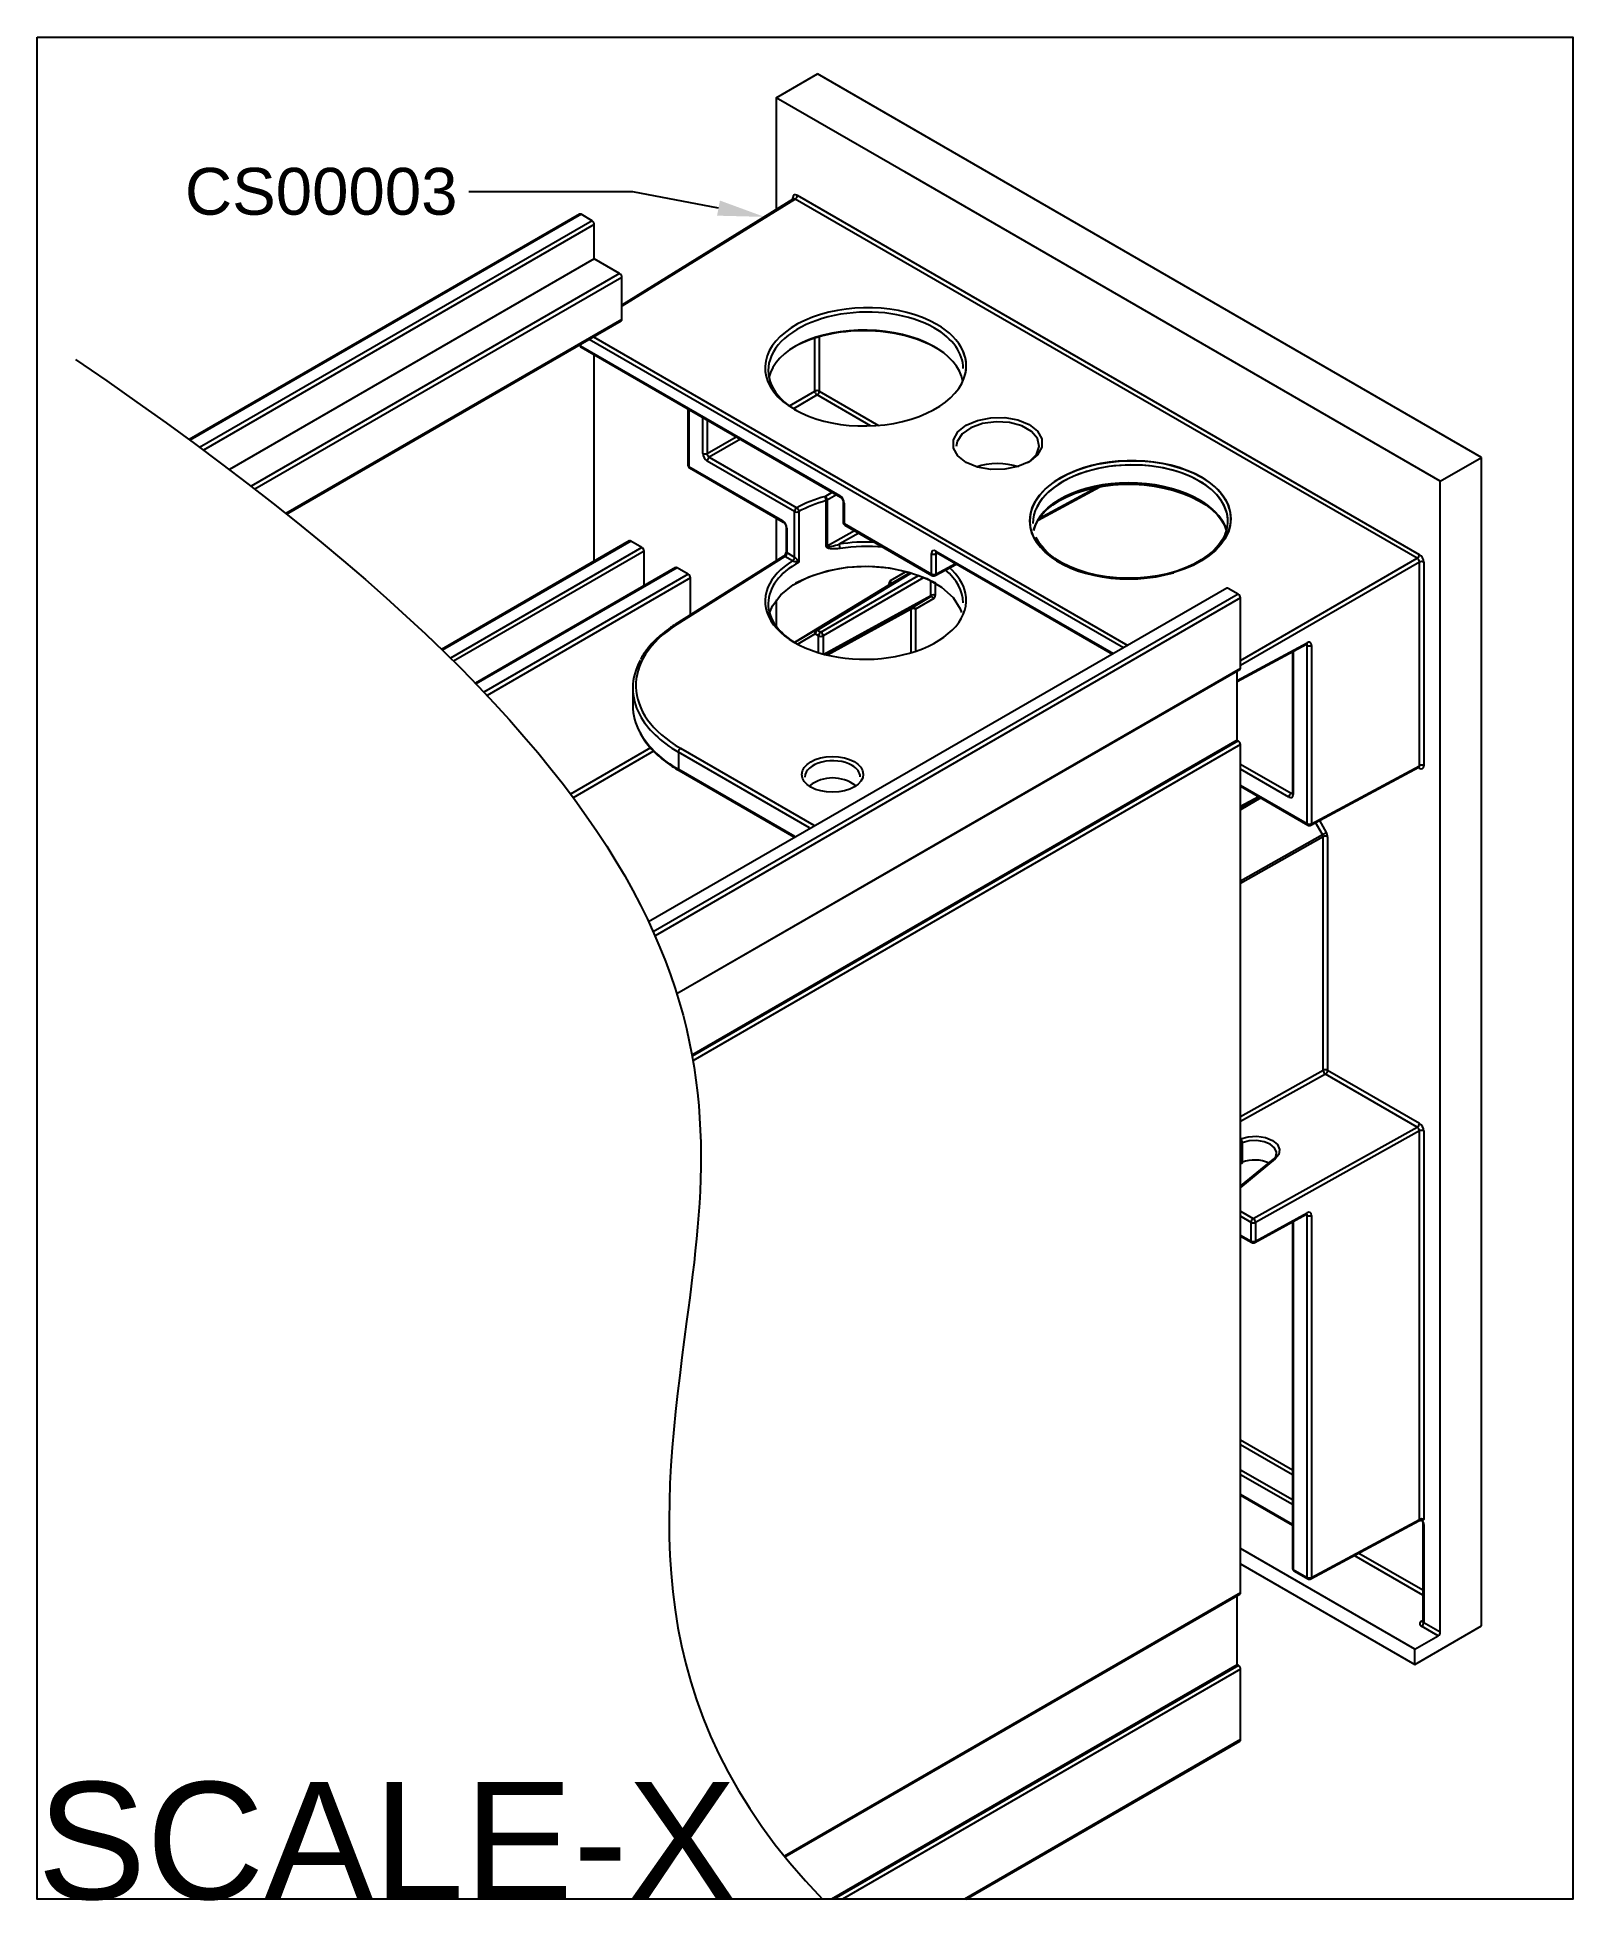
# Model space of a CAD drawing. Extents: x 0 to 4.92, y -5.97 to 0.
import ezdxf
from ezdxf import colors
from ezdxf.entities.mleader import LeaderData, LeaderLine
from ezdxf.math import Vec2, Vec3

# ---------------------------------------------------------------- set-up
doc = ezdxf.new("R2010")
doc.units = 0
doc.header["$LTSCALE"] = 0.5
doc.header["$MEASUREMENT"] = 0
for name, color, linetype in [('Dimension', 10, 'CONTINUOUS'), ('End Cap', 92, 'CONTINUOUS'), ('FAB DWG', 221, 'CONTINUOUS'), ('Housing', 150, 'CONTINUOUS')]:
    doc.layers.add(name, color=color, linetype=linetype)
doc.layers.add('Text-Unprinted', color=131, linetype='CONTINUOUS', plot=False)
doc.styles.add('LSAD_Standard', font='arial.ttf')
doc.styles.get("Standard").update_dxf_attribs({"font": 'arial.ttf'})

msp = doc.modelspace()

# ---------------------------------------------------------------- linework, layer by layer
at = {"layer": 'Dimension', "transparency": 16777216}
msp.add_open_spline([(0.1228, -1.0323), (2.2934, -2.5088), (2.1063, -3.9269), (1.9192, -5.3449), (2.5166, -5.9649)], degree=3, knots=[0, 0, 0, 0, 1, 1.766556, 1.766556, 1.766556, 1.766556], dxfattribs=at)
at = {"layer": 'End Cap', "linetype": 'Continuous', "lineweight": 25, "transparency": 16777216}
for p, q in [((2.3691, -0.1936), (2.5013, -0.1173)), ((4.6297, -1.346), (2.5013, -0.1173)), ((2.8928, -0.3433), (2.5013, -0.1173)), ((2.8952, -0.4973), (2.3691, -0.1936)), ((2.3691, -0.1936), (2.3691, -0.552)), ((4.4975, -1.4223), (2.7811, -0.4314)), ((2.4244, -0.5178), (1.874, -0.8582)), ((2.4295, -0.5183), (1.874, -0.8618)), ((2.4223, -0.5192), (2.4223, -0.5143)), ((4.4233, -1.6693), (2.4295, -0.5183)), ((2.4364, -0.5061), (4.4302, -1.6571)), ((1.7414, -0.9839), (1.7414, -0.9887)), ((1.7414, -0.9887), (2.5723, -1.4684)), ((1.7435, -0.9933), (2.5743, -1.4729)), ((3.4817, -1.9563), (1.7694, -0.9678)), ((1.7834, -0.9597), (3.4957, -1.9482)), ((2.4929, -1.1338), (2.4929, -0.9622)), ((2.5069, -0.9578), (2.5069, -1.1339)), ((2.411, -1.1811), (2.4929, -1.1338)), ((2.5069, -1.1339), (2.6967, -1.2435)), ((2.0859, -1.191), (2.0859, -1.3712)), ((2.0888, -1.1926), (2.0888, -1.3753)), ((2.4999, -1.1461), (2.424, -1.1899)), ((2.6714, -1.2451), (2.4999, -1.1461)), ((2.1333, -1.3333), (2.1333, -1.2183)), ((2.1473, -1.2264), (2.1473, -1.3333)), ((2.1473, -1.3333), (2.2399, -1.2799)), ((2.254, -1.288), (2.1543, -1.3456)), ((2.4276, -1.5195), (2.1474, -1.3578)), ((2.1543, -1.3456), (2.4345, -1.5073)), ((4.4975, -1.4223), (4.6297, -1.346)), ((4.6297, -5.0898), (4.6297, -1.346)), ((4.6297, -1.5823), (4.6297, -1.346)), ((2.0888, -1.3753), (2.389, -1.5486)), ((2.0909, -1.3799), (2.3911, -1.5532)), ((4.4975, -2.2626), (4.4975, -1.4223)), ((2.5252, -1.4711), (2.5482, -1.4579)), ((2.5293, -1.631), (2.5293, -1.4845)), ((2.5623, -1.466), (2.5323, -1.4834)), ((2.5323, -1.4834), (2.5323, -1.6298)), ((2.5835, -1.4888), (2.5835, -1.5541)), ((3.2066, -1.5475), (3.4181, -1.4338)), ((3.2083, -1.5466), (3.4065, -1.4401)), ((3.2097, -1.5424), (3.4089, -1.4353)), ((3.2124, -1.541), (3.3967, -1.4419)), ((2.3691, -1.5405), (2.3691, -1.6774)), ((2.4276, -1.6653), (2.4276, -1.5195)), ((2.4415, -1.5196), (2.4415, -1.6816)), ((2.5864, -1.4929), (2.5864, -1.5582)), ((2.4002, -1.569), (2.4002, -1.6471)), ((2.4031, -1.5731), (2.4031, -1.6512)), ((2.5323, -1.6298), (2.6192, -1.5805)), ((2.6334, -1.5887), (2.5707, -1.6243)), ((2.5864, -1.5582), (2.866, -1.7196)), ((2.5885, -1.5628), (2.8681, -1.7242)), ((2.3914, -1.6634), (2.0452, -1.8813)), ((2.3966, -1.6637), (2.0505, -1.8816)), ((2.4206, -1.6775), (2.3966, -1.6637)), ((2.4031, -1.6512), (2.4276, -1.6653)), ((2.4276, -1.6653), (2.4276, -1.6653)), ((2.866, -1.7196), (2.866, -1.6543)), ((2.8845, -1.652), (2.88, -1.6543)), ((2.88, -1.6543), (2.88, -1.7197)), ((2.8802, -1.6461), (3.4496, -1.9748)), ((2.8822, -1.6507), (3.4466, -1.9765)), ((3.8568, -1.9964), (4.4233, -1.6693)), ((2.4206, -1.6775), (2.4206, -1.6775)), ((2.4958, -1.899), (2.7978, -1.716)), ((2.8017, -1.7171), (2.5008, -1.8995)), ((2.5117, -1.9058), (2.8252, -1.7248)), ((2.8422, -1.7313), (2.5188, -1.918)), ((2.797, -1.7158), (2.7327, -1.7535)), ((2.7347, -1.7409), (2.7835, -1.7122)), ((2.8778, -1.7243), (2.9462, -1.6876)), ((2.88, -1.7197), (2.943, -1.6858)), ((4.4303, -1.6816), (3.8568, -2.0127)), ((4.4303, -2.3337), (4.4303, -1.6816)), ((4.4303, -2.3337), (4.4303, -1.6816)), ((4.4444, -1.6816), (4.4444, -2.3338)), ((4.4444, -1.6817), (4.4444, -2.3338)), ((2.7327, -1.7535), (2.4273, -1.9387)), ((2.5218, -1.9766), (2.8643, -1.7885)), ((2.7306, -1.7548), (2.7306, -1.75)), ((2.8643, -1.7885), (2.8643, -1.7412)), ((2.8784, -1.7485), (2.8784, -1.7885)), ((2.3691, -1.8027), (2.3691, -1.8875)), ((2.8623, -1.793), (2.5261, -1.9777)), ((2.5289, -1.9784), (2.8032, -1.8277)), ((2.8012, -1.8323), (2.5332, -1.9794)), ((2.8012, -1.9718), (2.8012, -1.8323)), ((2.8032, -1.8277), (2.8623, -1.793)), ((2.8743, -1.7977), (2.8152, -1.8323)), ((2.8152, -1.8323), (2.8152, -1.9674)), ((2.4277, -1.939), (2.4958, -1.899)), ((2.5008, -1.8995), (2.5117, -1.9058)), ((2.4939, -1.9117), (2.4377, -1.9447)), ((2.5047, -1.918), (2.4939, -1.9117)), ((2.5047, -1.9718), (2.5047, -1.918)), ((2.5188, -1.918), (2.5188, -1.9758)), ((3.8462, -2.0607), (4.0706, -1.94)), ((3.8462, -2.0642), (4.0684, -1.9447)), ((4.0233, -1.9689), (4.0233, -2.422)), ((4.0263, -1.9673), (4.0263, -2.4261)), ((4.0707, -1.9484), (4.0663, -1.9458)), ((4.0707, -2.5194), (4.0707, -1.9484)), ((4.0848, -1.9485), (4.0848, -2.5195)), ((1.9089, -2.085), (1.9089, -2.1408)), ((4.4975, -5.109), (4.4975, -2.2626)), ((2.4753, -2.5326), (2.0553, -2.2902)), ((2.0553, -2.2902), (2.0553, -2.3449)), ((2.0623, -2.2779), (2.4894, -2.5245)), ((2.0553, -2.3449), (2.4279, -2.56)), ((2.0574, -2.3494), (2.425, -2.5617)), ((3.8574, -2.3287), (4.0191, -2.4221)), ((4.0121, -2.4342), (3.8574, -2.3449)), ((4.0825, -2.5242), (4.4282, -2.3383)), ((4.0848, -2.5195), (4.4303, -2.3337)), ((4.4302, -2.3419), (4.426, -2.3395)), ((3.8574, -2.3963), (4.0707, -2.5194)), ((3.8574, -2.3997), (4.0728, -2.524)), ((3.8574, -2.4637), (3.9148, -2.4328)), ((3.8574, -2.4672), (3.9179, -2.4346)), ((3.9224, -2.4372), (3.8574, -2.4754)), ((4.0191, -2.4221), (4.0233, -2.4194)), ((3.8574, -2.7029), (4.12, -2.5544)), ((4.122, -2.5613), (3.8574, -2.711)), ((4.12, -2.5544), (4.0979, -2.5159)), ((4.1101, -2.5094), (4.132, -2.5475)), ((4.122, -3.3096), (4.122, -2.5613)), ((4.1361, -2.5614), (4.1361, -3.3097)), ((3.8574, -3.4572), (4.122, -3.3096)), ((4.129, -3.3219), (3.8574, -3.4734)), ((4.4232, -3.4918), (4.129, -3.3219)), ((4.1361, -3.3097), (4.4303, -3.4795)), ((3.898, -3.7846), (4.4232, -3.4918)), ((4.4304, -3.504), (3.9049, -3.7969)), ((4.4304, -4.7485), (4.4304, -3.504)), ((4.4444, -3.504), (4.4444, -4.7488)), ((3.8627, -3.542), (3.8574, -3.5441)), ((3.8627, -3.542), (3.8627, -3.6041)), ((3.9684, -3.5934), (3.8574, -3.6849)), ((3.962, -3.5939), (3.8574, -3.6801)), ((3.8574, -3.6062), (3.8627, -3.6041)), ((3.8574, -3.6099), (3.8606, -3.6086)), ((3.8574, -3.7611), (3.898, -3.7846)), ((3.8909, -3.7968), (3.8574, -3.7775)), ((3.8909, -3.8569), (3.8909, -3.7968)), ((3.9028, -3.8616), (4.0684, -3.7709)), ((3.9049, -3.8569), (4.0705, -3.7663)), ((3.9049, -3.7969), (3.9049, -3.8569)), ((4.0234, -3.7955), (4.0234, -4.9045)), ((4.0263, -3.7939), (4.0263, -4.9085)), ((4.0708, -3.7746), (4.0663, -3.772)), ((4.0708, -4.9342), (4.0708, -3.7746)), ((4.0848, -3.7746), (4.0848, -4.9343)), ((3.8574, -3.8375), (3.8909, -3.8569)), ((3.8574, -3.8409), (3.893, -3.8614)), ((3.8574, -4.4938), (4.0234, -4.5896)), ((4.0234, -4.6058), (3.8574, -4.51)), ((3.8574, -4.5892), (4.0234, -4.685)), ((4.0234, -4.7012), (3.8574, -4.6054)), ((3.8574, -4.6677), (4.0234, -4.7635)), ((3.8574, -4.6711), (4.0234, -4.7669)), ((4.0826, -4.9389), (4.4282, -4.7531)), ((4.0848, -4.9343), (4.4304, -4.7485)), ((4.4416, -4.7612), (4.4416, -5.0743)), ((4.4445, -4.7652), (4.4445, -5.0784)), ((4.4162, -5.1641), (3.8574, -4.8415)), ((3.8574, -4.8905), (4.4162, -5.2131)), ((4.4416, -4.991), (4.2218, -4.8641)), ((4.2365, -4.8562), (4.4416, -4.9746)), ((4.0263, -4.9085), (4.0708, -4.9342)), ((4.0284, -4.9131), (4.0729, -4.9388)), ((4.4375, -5.0743), (4.4416, -5.0719)), ((4.4162, -5.2131), (4.6297, -5.0898)), ((4.4162, -5.1641), (4.4904, -5.1212)), ((4.4904, -5.1212), (4.4375, -5.0906)), ((4.4445, -5.0784), (4.4975, -5.109)), ((4.4162, -5.2131), (4.4162, -5.1641))]:
    msp.add_line(p, q, dxfattribs=at)
at = {"layer": 'End Cap', "linetype": 'Continuous', "lineweight": 25, "transparency": 16777216, "flags": 128}
for points in [[(2.9776, -1.3619), (2.9513, -1.3409), (2.9375, -1.3161), (2.9375, -1.2898), (2.9513, -1.2646), (2.9776, -1.2431), (3.0138, -1.2273), (3.0564, -1.2188), (3.1011, -1.2183), (3.1437, -1.226), (3.1798, -1.2411), (3.2061, -1.2621), (3.22, -1.2869), (3.22, -1.3132), (3.2062, -1.3383), (3.1799, -1.3599), (3.1437, -1.3757), (3.1011, -1.3842), (3.0564, -1.3847), (3.0138, -1.377), (2.9776, -1.3619)], [(3.1745, -1.3629), (3.1804, -1.3591), (3.2028, -1.3367), (3.2117, -1.3115), (3.2063, -1.286), (3.1871, -1.2631), (3.1561, -1.2452), (3.1168, -1.2343), (3.0734, -1.2316), (3.0305, -1.2373), (2.9929, -1.2508), (2.9646, -1.2708), (2.9487, -1.2949), (2.9459, -1.3116)], [(3.7319, -1.4096), (3.756, -1.4252), (3.777, -1.4424), (3.7945, -1.4608), (3.8083, -1.4803), (3.8183, -1.5006), (3.8244, -1.5214), (3.8264, -1.5426), (3.8244, -1.5639), (3.8183, -1.5849), (3.8083, -1.6054), (3.7945, -1.6251), (3.777, -1.6439), (3.756, -1.6614), (3.7319, -1.6775), (3.705, -1.692), (3.6755, -1.7045), (3.6438, -1.7151), (3.6104, -1.7236), (3.5757, -1.7298), (3.54, -1.7338), (3.5039, -1.7353), (3.4678, -1.7345), (3.4321, -1.7313), (3.3974, -1.7258), (3.364, -1.718), (3.3323, -1.708), (3.3028, -1.696), (3.2759, -1.6821), (3.2518, -1.6665), (3.2308, -1.6494), (3.2133, -1.631), (3.1995, -1.6115), (3.1895, -1.5912), (3.1834, -1.5703), (3.1814, -1.5491), (3.1834, -1.5279), (3.1895, -1.5069), (3.1995, -1.4864), (3.2133, -1.4666), (3.2308, -1.4479), (3.2518, -1.4303), (3.2759, -1.4142), (3.3028, -1.3998), (3.3323, -1.3872), (3.364, -1.3766), (3.3974, -1.3682), (3.4321, -1.3619), (3.4678, -1.358), (3.5039, -1.3565), (3.54, -1.3573), (3.5757, -1.3605), (3.6104, -1.366), (3.6438, -1.3738), (3.6755, -1.3838), (3.705, -1.3958), (3.7319, -1.4096)], [(3.725, -1.4218), (3.6989, -1.4084), (3.6703, -1.3967), (3.6396, -1.3871), (3.6072, -1.3796), (3.5736, -1.3742), (3.539, -1.3711), (3.504, -1.3703), (3.469, -1.3718), (3.4345, -1.3757), (3.4008, -1.3817), (3.3684, -1.3899), (3.3378, -1.4002), (3.3092, -1.4124), (3.2831, -1.4264), (3.2597, -1.442), (3.2394, -1.459), (3.2225, -1.4772), (3.2091, -1.4964), (3.2014, -1.5114)], [(3.1939, -1.5799), (3.1994, -1.5625), (3.2091, -1.5435), (3.2225, -1.5253), (3.2394, -1.508), (3.2597, -1.4921), (3.2831, -1.4775), (3.3092, -1.4645), (3.3378, -1.4533), (3.3684, -1.444), (3.4008, -1.4368), (3.4345, -1.4316), (3.469, -1.4286), (3.504, -1.4279), (3.539, -1.4294), (3.5736, -1.4331), (3.6072, -1.4389), (3.6396, -1.4468), (3.6703, -1.4568), (3.6989, -1.4686), (3.725, -1.4821), (3.7483, -1.4971), (3.7686, -1.5135), (3.7856, -1.5311), (3.799, -1.5496), (3.8087, -1.5688), (3.8125, -1.58)], [(3.1943, -1.5796), (3.1995, -1.5635), (3.2086, -1.546), (3.2211, -1.5292), (3.2367, -1.5133), (3.2552, -1.4983), (3.2766, -1.4845), (3.3005, -1.4721), (3.3268, -1.4611), (3.3551, -1.4517), (3.385, -1.4441), (3.4164, -1.4382), (3.4487, -1.4343), (3.4817, -1.4323), (3.515, -1.4323), (3.5481, -1.4343), (3.5807, -1.4383), (3.6125, -1.4441), (3.643, -1.4518), (3.6719, -1.4612), (3.6988, -1.4722), (3.7236, -1.4847), (3.7458, -1.4985), (3.7653, -1.5134), (3.7818, -1.5292), (3.7952, -1.5458), (3.8055, -1.5629), (3.8118, -1.579)], [(3.8085, -1.5909), (3.8085, -1.5909), (3.7993, -1.6092), (3.7868, -1.627), (3.7712, -1.6438), (3.7526, -1.6597), (3.7312, -1.6745), (3.7072, -1.6879), (3.6809, -1.6998), (3.6526, -1.7101), (3.6226, -1.7186), (3.5913, -1.7253), (3.5589, -1.73), (3.5259, -1.7327), (3.4927, -1.7334), (3.4596, -1.732), (3.427, -1.7286), (3.3952, -1.7232), (3.3648, -1.7159), (3.3359, -1.7067), (3.309, -1.6958), (3.2843, -1.6834), (3.2621, -1.6696), (3.2426, -1.6545), (3.2261, -1.6384), (3.2127, -1.6215), (3.2025, -1.6039), (3.2014, -1.6011)], [(2.3473, -1.845), (2.3568, -1.822), (2.3835, -1.7861), (2.4229, -1.7545), (2.4732, -1.7284), (2.532, -1.7092), (2.5966, -1.6978), (2.664, -1.6946), (2.7309, -1.6999), (2.7943, -1.7133), (2.8513, -1.7343), (2.8991, -1.7619), (2.9355, -1.7948), (2.9588, -1.8314), (2.9632, -1.8434)], [(4.0684, -1.9447), (4.0695, -1.9442), (4.0697, -1.9442)], [(4.0233, -2.422), (4.0233, -2.422), (4.0233, -2.4222)], [(3.857, -3.5291), (3.8821, -3.5223), (3.9098, -3.5209), (3.9367, -3.5251), (3.9594, -3.5343), (3.9753, -3.5474), (3.9825, -3.5629), (3.9801, -3.5789), (3.9684, -3.5934)], [(3.9728, -3.5749), (3.9726, -3.5716), (3.9663, -3.558), (3.9523, -3.5465), (3.9324, -3.5385), (3.9089, -3.5349), (3.8847, -3.5361), (3.8627, -3.542)], [(3.9602, -3.5983), (3.9705, -3.5856), (3.9728, -3.5749)], [(3.8627, -3.6041), (3.8626, -3.6056), (3.8622, -3.6069), (3.8617, -3.6078), (3.861, -3.6085), (3.8606, -3.6086)]]:
    msp.add_lwpolyline(points, dxfattribs=at)
at = {"layer": 'End Cap', "linetype": 'Continuous', "lineweight": 25, "transparency": 16777216}
for centre, radius, start, end in [((2.4199, -0.5192), 0.00546, 19.24767, 64.30582), ((2.421, -0.5054), 0.0154, 303.22971, 357.34769), ((1.7485, -0.9846), 0.01, 185.26506, 240.00269), ((1.7434, -0.9842), 0.00494, 195.15869, 246.24147), ((1.7463, -0.9893), 0.00494, 173.76303, 234.92479), ((2.4998, -1.1476), 0.0154, 62.65648, 116.76622), ((2.5087, -1.1329), 0.0159, 183.52223, 236.47777), ((2.4915, -1.1332), 0.0154, 303.22971, 357.34769), ((2.0959, -1.3712), 0.01, 180, 240.00269), ((2.0907, -1.3709), 0.0048, 184.12934, 247.1908), ((2.1403, -1.3196), 0.0154, 242.65648, 296.76622), ((2.1628, -1.3585), 0.0154, 123.22971, 177.34769), ((2.0937, -1.3758), 0.00494, 173.76303, 234.92479), ((3.635, -1.5924), 0.1928, 28.60155, 62.19117), ((2.5034, -1.4852), 0.0259, 1.6169, 32.94196), ((2.5164, -1.4844), 0.0159, 3.52223, 56.47777), ((2.5264, -1.4727), 0.0122, 283.83193, 298.57984), ((2.5773, -1.4689), 0.00506, 174.51625, 233.3755), ((2.5885, -1.4883), 0.00506, 186.70549, 245.4813), ((2.3938, -1.5492), 0.00481, 172.81942, 235.81964), ((2.443, -1.5202), 0.0154, 123.22971, 177.34769), ((2.4346, -1.5058), 0.0154, 242.69012, 296.28404), ((2.4255, -1.5206), 0.0161, 3.43236, 55.65972), ((3.7035, -1.5508), 0.1128, 337.8741, 26.69898), ((2.4052, -1.5685), 0.00497, 186.10053, 246.09168), ((2.5935, -1.5541), 0.01, 180, 240.00269), ((2.5883, -1.5538), 0.0048, 184.12934, 247.1908), ((2.5912, -1.5588), 0.0048, 172.814, 235.87382), ((2.3937, -1.668), 0.00516, 55.65148, 117.1045), ((2.4051, -1.6467), 0.00495, 185.14098, 246.17916), ((2.4122, -1.6646), 0.0154, 302.91575, 357.35486), ((2.4122, -1.6646), 0.0154, 302.91809, 357.3706), ((2.5264, -1.6191), 0.0122, 283.83193, 298.57984), ((2.5349, -1.6384), 0.0385, 0.65081, 21.55423), ((2.8731, -1.6406), 0.0154, 242.65648, 296.76622), ((2.8849, -1.6467), 0.0048, 172.814, 235.87382), ((4.4148, -1.6564), 0.0154, 303.22971, 357.34769), ((4.4154, -1.682), 0.0149, 1.69028, 58.30972), ((4.4137, -1.683), 0.0307, 2.60351, 57.39649), ((2.6555, -2.1921), 0.4963, 63.10776, 116.89223), ((2.8731, -1.7059), 0.0154, 242.65648, 296.76622), ((2.8708, -1.7202), 0.0048, 172.814, 235.87382), ((2.8731, -1.7155), 0.01, 240.00269, 298.26557), ((2.875, -1.7202), 0.00501, 303.65664, 5.53018), ((4.4373, -1.6953), 0.0154, 62.65648, 116.76622), ((2.7282, -1.7549), 0.00546, 18.99679, 64.33067), ((2.7271, -1.7462), 0.00924, 307.46715, 35.21382), ((2.8713, -1.8022), 0.0154, 62.65648, 116.76622), ((2.8062, -1.8318), 0.00509, 126.35212, 185.28398), ((2.8081, -1.846), 0.0154, 62.65648, 116.76622), ((2.8068, -1.8363), 0.00929, 25.13233, 112.5161), ((2.8658, -1.8016), 0.00929, 25.13233, 112.5161), ((2.0475, -1.8859), 0.00516, 55.65423, 117.07339), ((2.5014, -1.9064), 0.00924, 127.46715, 215.21382), ((2.5093, -1.9124), 0.0154, 123.22971, 177.34769), ((2.4979, -1.9036), 0.00506, 54.59987, 114.41438), ((2.5201, -1.9187), 0.0154, 123.22971, 177.34769), ((2.5029, -1.919), 0.0159, 3.52223, 56.47777), ((2.5118, -1.9043), 0.0154, 242.65648, 296.76622), ((4.0658, -1.9406), 0.00487, 302.67212, 6.51471), ((4.0658, -1.9479), 0.00501, 354.28154, 54.9021), ((4.076, -1.9471), 0.0089, 351.39259, 126.89452), ((4.0778, -1.9347), 0.0154, 242.65648, 296.76622), ((2.0892, -2.1391), 0.1803, 180.5133, 209.08347), ((2.2012, -2.0681), 0.3129, 210.47853, 242.20096), ((2.0707, -2.2909), 0.0154, 122.91809, 177.3706), ((2.0601, -2.3455), 0.0048, 172.74417, 235.94365), ((2.5495, -2.4952), 0.1222, 52.92026, 127.39951), ((4.4247, -2.3415), 0.00551, 355.80958, 39.63617), ((4.4373, -2.3475), 0.0154, 62.65648, 116.76622), ((4.0275, -2.435), 0.0154, 123.22971, 177.34769), ((4.0284, -2.4214), 0.00512, 188.54137, 245.31875), ((4.0778, -2.5057), 0.0154, 242.65648, 296.76622), ((4.0756, -2.52), 0.00494, 173.76303, 234.92479), ((4.0778, -2.5154), 0.01, 240.00269, 298.26557), ((4.0798, -2.52), 0.00501, 303.65664, 5.53018), ((5.3092, -4.6145), 2.3787, 119.66246, 119.99474), ((4.129, -2.575), 0.0154, 62.65648, 116.76622), ((4.129, -3.3234), 0.0154, 62.65648, 116.76622), ((4.1376, -3.309), 0.0156, 182.47917, 236.36113), ((4.1207, -3.309), 0.0154, 302.60548, 357.39452), ((4.4149, -3.4788), 0.0154, 302.60548, 357.39452), ((4.4373, -3.5177), 0.0154, 62.65648, 116.76622), ((3.8443, -3.5425), 0.0184, 1.43324, 46.52867), ((3.9656, -3.5988), 0.00609, 62.48271, 125.60288), ((3.9063, -3.7975), 0.0154, 122.60548, 177.39452), ((3.898, -3.7831), 0.0154, 242.65648, 296.76622), ((3.8893, -3.7976), 0.0156, 2.47917, 56.36113), ((4.0658, -3.7669), 0.00481, 303.13666, 7.06515), ((4.0779, -3.7609), 0.0154, 242.65648, 296.76622), ((3.898, -3.8432), 0.0154, 242.65648, 296.76622), ((3.8957, -3.8575), 0.0048, 172.77901, 235.90881), ((3.898, -3.8528), 0.01, 240.00269, 298.70404), ((3.9002, -3.8575), 0.00481, 303.13666, 7.06515), ((4.4254, -4.749), 0.00501, 303.65664, 5.53018), ((4.4466, -4.7606), 0.00505, 186.37177, 245.56608), ((4.0334, -4.9045), 0.01, 180, 240.00269), ((4.0283, -4.904), 0.00494, 185.07867, 246.24147), ((4.0312, -4.9091), 0.00494, 173.76303, 234.92479), ((4.0779, -4.9205), 0.0154, 242.65648, 296.76622), ((4.0757, -4.9348), 0.00494, 173.76303, 234.92479), ((4.0779, -4.9301), 0.01, 240.00269, 298.26557), ((4.0798, -4.9348), 0.00501, 303.65664, 5.53018), ((4.4406, -5.0825), 0.00873, 110.78342, 249.21658), ((4.4405, -5.0698), 0.00549, 235.76451, 279.67921), ((4.4466, -5.0738), 0.00503, 185.6948, 245.62534), ((4.4292, -5.0777), 0.0154, 302.60548, 357.39452), ((4.4822, -5.1083), 0.0154, 302.60548, 357.39452)]:
    msp.add_arc(centre, radius, start, end, dxfattribs=at)
for centre, major_axis, ratio, start_param, end_param in [((2.4364, -0.5225), (-0.01, 0.0173), 0.577206, 5.498021, 7.068512), ((2.4293, -0.5266), (-0.00474, 0.00882), 0.576503, 5.515406, 6.31802), ((2.6554, -1.056), (0.3225, 0.005), 0.587275, 0.776363, 6.51375), ((2.6555, -1.0641), (0.3125, 0.005), 0.587591, 0.776064, 3.919323), ((2.6555, -1.1152), (0.3125, -0.0048), 0.566797, 0.099751, 3.0263), ((2.6554, -1.1234), (0.3225, -0.0048), 0.567125, 0.792119, 2.366036), ((2.6555, -1.0641), (0.3125, 0.005), 0.587591, 6.273851, 7.059249), ((2.6554, -1.056), (0.3225, 0.005), 0.587275, -0.273012, 0.776363), ((2.1474, -1.3414), (-0.01, 0.0173), 0.577557, 0.785632, 2.356124), ((2.1545, -1.3374), (-0.005, 0.00866), 0.598058, 0.785633, 2.356125), ((3.0809, -1.4412), (0.133, -0.0022), 0.565589, 1.067654, 2.147594), ((3.5039, -1.5459), (0.3225, 0.005), 0.587275, 0.776363, 5.148993), ((3.504, -1.554), (0.3125, 0.005), 0.587591, 0.776064, 3.132258), ((3.504, -1.605), (0.3125, -0.0048), 0.566797, 0.168693, 3.0263), ((3.5039, -1.6133), (0.3225, -0.0048), 0.567125, 0.792108, 2.366046), ((3.504, -1.554), (0.3125, 0.005), 0.587591, 6.273851, 7.059249), ((3.5039, -1.5459), (0.3225, 0.005), 0.587275, 0.230565, 0.776363), ((2.6554, -1.6431), (0.3225, 0.005), 0.587275, 1.97732, 2.316147), ((2.6555, -1.6512), (0.3125, 0.005), 0.587591, 1.97702, 2.315847), ((2.5723, -1.4847), (-0.01, 0.0173), 0.577557, 3.927224, 5.497716), ((2.389, -1.5649), (-0.01, 0.0173), 0.577733, 3.926919, 5.497106), ((3.5039, -1.5459), (0.3225, 0.005), 0.587275, 5.926422, 6.51375), ((2.3966, -1.6556), (0.00451, 0.00894), 0.535833, 3.905312, 5.467382), ((2.6554, -1.805), (0.3225, 0.0025), 0.582304, 1.478165, 1.832143), ((2.6555, -1.8132), (0.3125, 0.0025), 0.582464, 1.386004, 1.831999), ((2.8802, -1.6624), (-0.01, 0.0173), 0.577206, 5.498021, 7.068512), ((2.8872, -1.6584), (-0.00526, 0.00852), 0.576506, 6.236284, 7.051126), ((2.6554, -1.805), (0.3225, 0.0025), 0.582304, 2.382226, 2.895913), ((2.6555, -1.8132), (0.3125, 0.0025), 0.582464, 2.320598, 3.935986), ((2.6555, -1.8132), (0.3125, 0.0025), 0.582464, 6.278601, 6.894343), ((2.6554, -1.805), (0.3225, 0.0025), 0.582304, 0.117324, 0.583101), ((2.6554, -1.805), (0.3225, 0.0025), 0.582304, 2.895913, 6.400509), ((2.7447, -1.7582), (-0.01, 0.0173), 0.577309, 0.004162, 0.78529), ((2.8571, -1.7844), (-0.00519, 0.00855), 0.582903, 3.132943, 3.914071), ((2.8642, -1.7804), (-0.01, 0.0173), 0.577309, 3.145754, 3.926883), ((2.4088, -2.0744), (0.49, 0.0037), 0.582304, 2.386662, 3.922551), ((2.4089, -2.0826), (0.5, 0.0037), 0.582204, 2.826524, 3.438435), ((2.4089, -2.0826), (0.5, 0.0037), 0.582204, 3.438435, 3.922642), ((2.5494, -2.3696), (0.0885, 0.0008), 0.582868, 0.780447, 3.136642), ((2.5494, -2.3696), (0.0885, 0.0008), 0.582868, 6.278235, 7.063633), ((4.4231, -2.3297), (-0.00526, 0.00852), 0.576506, 3.106757, 3.909534), ((4.4302, -2.3256), (-0.01, 0.0173), 0.577206, 2.356428, 3.92692), ((4.0121, -2.4179), (-0.01, 0.0173), 0.577206, 2.356428, 3.92692), ((4.0192, -2.4138), (-0.00474, 0.00882), 0.576503, 2.373814, 3.171143), ((4.1148, -2.5573), (-0.00508, 0.00861), 0.591787, 3.921347, 4.702476), ((4.1219, -2.5532), (-0.01, 0.0173), 0.577454, 3.927008, 4.708137), ((4.4232, -3.4999), (-0.00514, 0.00858), 0.587358, 3.917572, 5.488368), ((4.4303, -3.4959), (-0.01, 0.0173), 0.577382, 3.92692, 5.497716), ((3.9028, -3.6371), (0.07, -0.0006), 0.571501, 0.893556, 2.186549), ((4.0635, -3.7785), (0.00527, 0.0085), 0.597161, 5.516415, 6.296082), ((4.0704, -3.7827), (0.0103, 0.0172), 0.587369, 5.506743, 7.068812), ((4.4373, -4.7526), (0.01, -0.00029), 0.556803, 0.801667, 2.35501), ((4.4304, -4.7571), (-0.01, 0.0173), 0.577382, 3.927224, 4.737858)]:
    msp.add_ellipse(centre, major_axis=major_axis, ratio=ratio, start_param=start_param, end_param=end_param, dxfattribs=at)
msp.add_ellipse((2.5494, -2.3615), major_axis=(0.0985, 0.0008), ratio=0.582304, dxfattribs=at)
for points, knots in [([(2.4253, -0.517), (2.4254, -0.517), (2.4254, -0.5168), (2.4249, -0.5177), (2.4245, -0.5178), (2.4245, -0.5178)], [0, 0, 0, 0, 0.230261, 0.91226, 1, 1, 1, 1]), ([(2.5743, -1.4729), (2.575, -1.4734), (2.5763, -1.4742), (2.5786, -1.4767), (2.5808, -1.4799), (2.5825, -1.4835), (2.5834, -1.4867), (2.5834, -1.4881), (2.5835, -1.4888)], [0, 0, 0, 0, 0.160808, 0.324629, 0.503725, 0.691317, 0.858174, 1, 1, 1, 1]), ([(2.3911, -1.5532), (2.3917, -1.5536), (2.393, -1.5544), (2.3954, -1.5569), (2.3976, -1.5601), (2.3992, -1.5637), (2.4001, -1.5669), (2.4002, -1.5683), (2.4002, -1.569)], [0, 0, 0, 0, 0.161069, 0.325155, 0.504395, 0.691963, 0.858623, 1, 1, 1, 1]), ([(2.4002, -1.6471), (2.4002, -1.6479), (2.4001, -1.6495), (2.3991, -1.6529), (2.3975, -1.6565), (2.3953, -1.6598), (2.393, -1.6622), (2.3919, -1.663), (2.3914, -1.6634)], [0, 0, 0, 0, 0.161591, 0.326205, 0.507349, 0.69711, 0.864044, 1, 1, 1, 1]), ([(2.4276, -1.6653), (2.428, -1.6656), (2.4287, -1.666), (2.4302, -1.6672), (2.4325, -1.6693), (2.4357, -1.673), (2.4389, -1.6773), (2.4407, -1.6803), (2.4415, -1.6816), (2.4415, -1.6816)], [0, 0, 0, 0, 0.06476, 0.105592, 0.225036, 0.419782, 0.725872, 0.993102, 1, 1, 1, 1]), ([(2.5734, -1.638), (2.564, -1.6389), (2.5499, -1.6404), (2.5361, -1.638), (2.5312, -1.6351), (2.5297, -1.6331), (2.5293, -1.6317), (2.5293, -1.631), (2.5293, -1.631)], [0, 0, 0, 0, 0.548368, 0.813562, 0.897845, 0.95297, 0.998063, 1, 1, 1, 1]), ([(2.5323, -1.6298), (2.5323, -1.63), (2.5323, -1.6303), (2.5327, -1.6309), (2.5341, -1.6315), (2.5387, -1.6319), (2.5509, -1.63), (2.5627, -1.6266), (2.5707, -1.6243)], [0, 0, 0, 0, 0.012523, 0.028076, 0.068096, 0.14209, 0.411367, 1, 1, 1, 1]), ([(2.8809, -1.6501), (2.881, -1.6501), (2.8811, -1.6501), (2.8819, -1.6505), (2.8822, -1.6507)], [0, 0, 0, 0, 0.585586, 1, 1, 1, 1]), ([(2.4415, -1.6816), (2.4414, -1.6816), (2.4399, -1.6816), (2.4364, -1.6814), (2.4311, -1.6808), (2.4264, -1.6798), (2.4234, -1.6789), (2.4217, -1.6781), (2.421, -1.6778), (2.4206, -1.6775)], [0, 0, 0, 0, 0.006938, 0.276776, 0.583959, 0.777263, 0.895003, 0.936635, 1, 1, 1, 1]), ([(2.7337, -1.7527), (2.7337, -1.7526), (2.7337, -1.7524), (2.7334, -1.7531), (2.7328, -1.7535), (2.7327, -1.7536)], [0, 0, 0, 0, 0.1165486, 0.7385654, 1, 1, 1, 1]), ([(2.0452, -1.8813), (2.0402, -1.8845), (2.0256, -1.8939), (2.0036, -1.9106), (1.9802, -1.9315), (1.9599, -1.9536), (1.9443, -1.9741), (1.9369, -1.9875), (1.9339, -1.993)], [0, 0, 0, 0, 0.101364, 0.29376, 0.486197, 0.678491, 0.870478, 1, 1, 1, 1]), ([(1.9325, -2.2298), (1.9367, -2.2371), (1.9453, -2.2521), (1.9626, -2.274), (1.9832, -2.2956), (2.007, -2.316), (2.0317, -2.334), (2.0495, -2.3447), (2.0574, -2.3494)], [0, 0, 0, 0, 0.160309, 0.333994, 0.508312, 0.683087, 0.858141, 1, 1, 1, 1]), ([(4.4282, -2.3384), (4.429, -2.3382), (4.4298, -2.338), (4.4295, -2.3379), (4.4295, -2.3379)], [0, 0, 0, 0, 0.94524, 1, 1, 1, 1]), ([(4.0233, -2.422), (4.0233, -2.4226), (4.0232, -2.4235), (4.0232, -2.4234), (4.0232, -2.4234)], [0, 0, 0, 0, 0.613372, 1, 1, 1, 1]), ([(4.0684, -3.7709), (4.0689, -3.7707), (4.0698, -3.7703), (4.0697, -3.7703), (4.0697, -3.7703)], [0, 0, 0, 0, 0.605496, 1, 1, 1, 1]), ([(4.4282, -4.7531), (4.4289, -4.7528), (4.4303, -4.7521), (4.4337, -4.7514), (4.4366, -4.7512), (4.4382, -4.7514), (4.4386, -4.7514)], [0, 0, 0, 0, 0.292163, 0.589795, 0.916228, 1, 1, 1, 1]), ([(4.438, -4.7511), (4.4383, -4.7514), (4.4393, -4.7529), (4.4406, -4.7558), (4.4415, -4.7591), (4.4416, -4.7605), (4.4416, -4.7612)], [0, 0, 0, 0, 0.105609, 0.438299, 0.767864, 1, 1, 1, 1]), ([(4.4386, -4.7513), (4.4386, -4.7513), (4.4389, -4.7514), (4.4395, -4.7511), (4.4401, -4.7509)], [0, 0, 0, 0, 0.136325, 1, 1, 1, 1]), ([(4.4444, -4.7488), (4.4444, -4.7488), (4.4437, -4.7492), (4.4424, -4.75), (4.4409, -4.7506), (4.4401, -4.7509)], [0, 0, 0, 0, 0.015337, 0.488908, 1, 1, 1, 1]), ([(4.4415, -5.0742), (4.4413, -5.0751), (4.441, -5.0759), (4.4413, -5.0757), (4.4413, -5.0757)], [0, 0, 0, 0, 0.949035, 1, 1, 1, 1])]:
    msp.add_open_spline(points, degree=3, knots=knots, dxfattribs=at)
at = {"layer": 'Housing', "linetype": 'Continuous', "lineweight": 25, "transparency": 16777216}
for p, q in [((1.7381, -0.5668), (0.4868, -1.289)), ((1.7431, -0.5672), (0.4894, -1.2909)), ((1.7785, -0.5877), (0.5204, -1.3138)), ((1.7785, -0.5877), (1.7431, -0.5672)), ((1.7856, -0.5999), (0.5328, -1.323)), ((1.7856, -0.7101), (1.7856, -0.5999)), ((1.7856, -0.7101), (0.6159, -1.3852)), ((1.8669, -0.7571), (1.7856, -0.7101)), ((1.8669, -0.7571), (0.6859, -1.4387)), ((1.874, -0.7693), (0.698, -1.448)), ((1.874, -0.9041), (1.874, -0.7693)), ((1.874, -0.9041), (0.7969, -1.5256)), ((0.7994, -1.5276), (1.8719, -0.9086)), ((1.7856, -1.6784), (1.7856, -1.0176)), ((1.8979, -1.6135), (1.2959, -1.9611)), ((1.9029, -1.614), (1.2981, -1.9632)), ((1.9383, -1.6344), (1.3242, -1.9888)), ((1.9454, -1.6467), (1.3347, -1.9991)), ((1.9383, -1.6344), (1.9029, -1.614)), ((1.9454, -1.7576), (1.9454, -1.6467)), ((2.0868, -1.7202), (2.0514, -1.6998)), ((3.8128, -1.7653), (1.9597, -2.8339)), ((3.8496, -1.7841), (1.9745, -2.8662)), ((2.0939, -1.8507), (2.0939, -1.7324)), ((3.8497, -1.7842), (3.8178, -1.7657)), ((3.8568, -1.7963), (1.9803, -2.8792)), ((3.8568, -2.0217), (3.8568, -1.7963)), ((3.8546, -2.0262), (2.05, -3.0643)), ((2.0502, -3.0635), (3.8568, -2.0208)), ((3.8462, -2.2523), (3.8462, -2.031)), ((3.8462, -2.2523), (2.0986, -3.2608)), ((3.8497, -2.2544), (2.0993, -3.2645)), ((3.8574, -2.2663), (2.1019, -3.2793)), ((3.8497, -2.2544), (3.8462, -2.2523)), ((3.8574, -4.9837), (3.8574, -2.2663)), ((3.8574, -4.9837), (3.8574, -2.2663)), ((1.9661, -2.2768), (1.7096, -2.4248)), ((1.9756, -2.2877), (1.7182, -2.4363)), ((3.8574, -4.9837), (2.3951, -5.8276)), ((2.3969, -5.8299), (3.8553, -4.9883)), ((3.8468, -5.2144), (3.8468, -4.9932)), ((3.8468, -5.2144), (2.5463, -5.9649)), ((3.8503, -5.2164), (2.5533, -5.9649)), ((3.8574, -5.2287), (2.5816, -5.9649)), ((3.8503, -5.2164), (3.8468, -5.2144)), ((3.8574, -5.454), (3.8574, -5.2287)), ((3.8574, -5.454), (2.9722, -5.9649)), ((2.978, -5.9649), (3.8553, -5.4586))]:
    msp.add_line(p, q, dxfattribs=at)
at = {"layer": 'Housing', "lineweight": 25, "transparency": 16777216}
for p, q in [((2.0464, -1.6993), (1.4044, -2.0697)), ((2.0514, -1.6998), (1.4065, -2.0719)), ((2.0868, -1.7202), (1.4317, -2.0982)), ((2.0939, -1.7324), (1.4417, -2.1087))]:
    msp.add_line(p, q, dxfattribs=at)
at = {"layer": 'Housing', "linetype": 'Continuous', "lineweight": 25, "transparency": 16777216}
for centre, radius, start, end in [((1.7402, -0.5713), 0.00503, 54.38242, 114.30712), ((1.7702, -0.6006), 0.0154, 2.60548, 57.39452), ((1.8586, -0.77), 0.0154, 2.60548, 57.39452), ((1.8691, -0.9046), 0.00493, 305.01333, 6.29885), ((1.9, -1.6181), 0.00503, 54.38242, 114.30712), ((1.93, -1.6474), 0.0154, 2.60548, 57.39452), ((2.0485, -1.7039), 0.00503, 54.38242, 114.30712), ((2.0785, -1.7331), 0.0154, 2.60548, 57.39452), ((3.815, -1.7691), 0.00437, 50.79671, 120.00538), ((3.8414, -1.797), 0.0154, 2.60548, 57.39452), ((3.8524, -2.0224), 0.00437, 299.91075, 9.21404), ((3.8386, -2.27), 0.0191, 11.24726, 54.65331), ((3.8525, -4.9843), 0.00493, 305.01333, 6.29885), ((3.842, -5.2294), 0.0154, 2.60548, 57.39452), ((3.8525, -5.4546), 0.00493, 305.01333, 6.29885)]:
    msp.add_arc(centre, radius, start, end, dxfattribs=at)
at = {"layer": 'Text-Unprinted', "transparency": 16777216}
msp.add_lwpolyline([(0, 0), (4.9221, 0), (4.9221, -5.9649), (0, -5.9649)], close=True, dxfattribs=at)

# ---------------------------------------------------------------- texts
at = {"layer": 'Text-Unprinted', "ltscale": 0.5, "transparency": 16777216, "style": 'LSAD_Standard'}
msp.add_attdef('SCALE-X', (0, -5.9649), 'XEffectiveScaleFactor', height=0.375, dxfattribs=at)

# ---------------------------------------------------------------- leaders
at = {"layer": 'FAB DWG', "transparency": 16777216}
ml = msp.add_multileader_mtext('Standard', dxfattribs=at)
ml.set_content('CS00003', color=256)
ml.set_leader_properties()
ml.build(insert=Vec2(0, 0))
ml.multileader.update_dxf_attribs({"dogleg_length": 0.5258, "arrow_head_size": 0.15})
ctx = ml.context
ctx.base_point, ctx.char_height, ctx.arrow_head_size, ctx.landing_gap_size, ctx.plane_origin = Vec3(0.3492, -0.4948), 0.15, 0.15, 0.09, Vec3(0.8942, -1.0832)
notes = []
notes.append((ctx, [(1, (1, 1, 0), (1.9088, -0.4948), (-1, 0), 0.5258, [(0, [(2.3311, -0.5755)], 0, [])])]))
ctx.mtext.insert, ctx.mtext.width, ctx.mtext.defined_height, ctx.mtext.flow_direction = Vec3(0.4734, -0.4185), 2.307685, 0.426, 5
for ctx, leaders in notes:
    for number, flags, end, landing, length, lines in leaders:
        leader = LeaderData()
        leader.index, (leader.has_last_leader_line, leader.has_dogleg_vector, leader.attachment_direction) = number, flags
        leader.last_leader_point, leader.dogleg_vector, leader.dogleg_length = Vec3(end), Vec3(landing), length
        for number, points, colour, breaks in lines:
            line = LeaderLine()
            line.index, line.vertices, line.color, line.breaks = number, Vec3.list(points), colors.encode_raw_color(colour), breaks
            leader.lines.append(line)
        ctx.leaders.append(leader)

doc.saveas('drawing.dxf')
